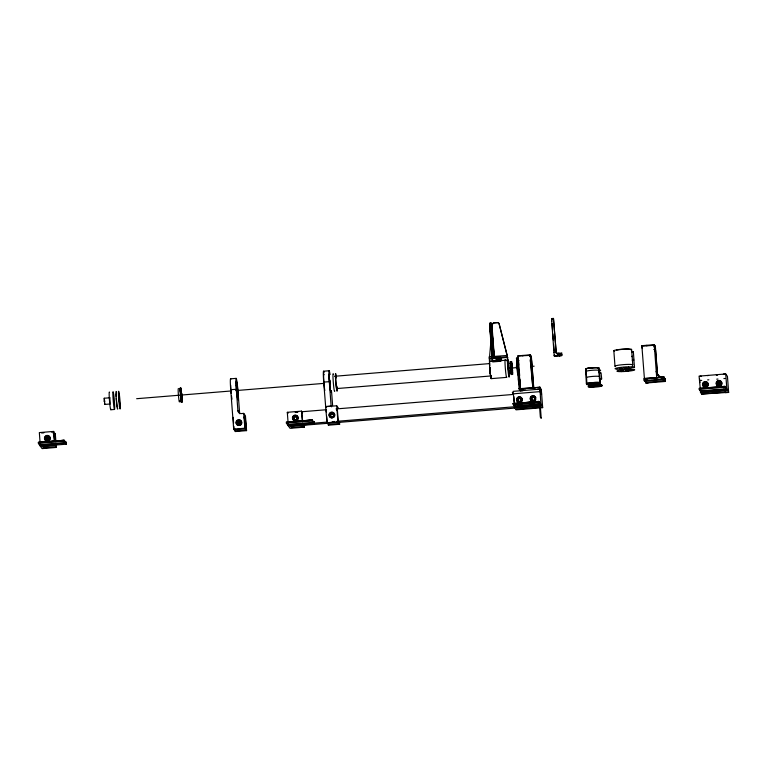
<?xml version="1.0" encoding="UTF-8"?>
<svg xmlns="http://www.w3.org/2000/svg" width="767" height="767" viewBox="0 0 767 767"><rect width="100%" height="100%" fill="white"/><g stroke="black" fill="none" stroke-linecap="round" stroke-linejoin="round"><path stroke-width="1.15" d="M511.599 365.504L511.57 364.929L511.905 369.636M512.385 372.158L512.481 372.906L512.289 372.033M104.811 403.739L104.743 404.439L110.343 403.969M179.603 400.681C179.373 407.056 177.436 387.843 178.452 388.505M508.09 364.2L508.003 363.596M508.579 372.388L508.607 372.772M508.924 373.385L508.885 372.82L508.895 373.424M510.237 365.859L510.218 365.907M511.206 371.123L511.177 369.33M539.709 389.78L539.968 387.268L520.084 388.907L517.869 355.859L530.275 354.824L531.349 356.329L533.707 387.22M531.119 356.837L531.243 358.362L531.08 356.808M659.074 376.76A6.232 6.184 -35.3 0 1 657.396 372.983L655.344 346.205L654.27 344.68L641.864 345.687L644.616 381.199L664.145 379.598L663.954 377.124L644.299 378.543L644.318 379.042L663.954 377.124M654.788 347.576L654.635 346.042M180.638 389.358L180.024 388.984L180.197 391.266M518.108 373.5C517.543 380.048 515.673 351.832 517.361 363.232M180.6 389.789L181.223 389.732L182.076 401.16C180.264 400.01 181.156 398.274 180.868 394.343M104.571 402.023L104.417 400.585L104.763 404.43M117.61 406.184L117.456 407.335L117.13 406.203M337.068 388.227C336.425 394.142 334.7 366.568 336.329 377.92M511.81 363.922L511.953 363.874M522.826 355.447L522.845 355.984M530.265 354.843L532.844 387.853L530.246 359.618M182.076 401.131L181.443 401.467M180.024 388.984L180.667 388.601M181.453 401.237L180.648 388.927M559.325 354.766L559.421 356.041L554.608 356.434A8.916 0.556 85.3 0 0 554.196 355.85L551.559 318.583L553.438 318.41L556.2 352.686A1.246 1.237 -35.3 0 0 557.532 353.827L557.964 353.788M116.191 393.797L116.21 396.491M329.839 379.981L330.059 384.018M491.081 375.437L491.216 376.079M510.477 369.406L510.544 370.269L510.496 369.406M511.33 373.845L511.196 374.574L510.429 369.876M520.333 389.195L520.62 388.658M646.811 345.303L646.83 345.84M654.251 344.699L656.696 377.527M660.387 377.786L663.829 377.508L663.829 376.942M491.426 323.501L489.576 323.626M489.73 363.012L489.72 365.936M109.834 397.785L104.226 398.236L104.312 401.592M109.815 397.776L110.074 402.848M490.966 375.437L491.005 376.76L490.64 375.648M495.971 357.911L498.013 357.777L496 357.949M495.482 360.413L496.815 360.164M496.144 358.572L498.023 358.371M497.984 358.419L496.93 358.572M522.778 388.84L520.908 389.051L522.826 388.85M537.149 387.718L539.067 387.527L538.156 387.709M644.855 378.85L646.811 378.706L644.865 378.898M646.917 380.614L645.009 380.748L646.945 380.566M663.158 379.281L661.231 379.416L663.187 379.234M700.041 376.204L701.249 376.204M707.174 375.619L708.555 375.475M723.415 374.296L724.988 374.171L723.425 374.334M560.102 355.226L559.201 355.198M622.814 370.231L623.322 370.154M620.973 371.084L621.538 371.007M625.508 369.972L626.006 370.01M627.185 369.867L628.192 369.828L627.195 369.905M625.632 370.95L626.639 370.902L625.642 370.979M629.812 370.135L630.819 370.087L630.234 370.058M629.966 370.346L630.541 370.145M521.061 390.825L522.826 390.681M537.312 389.492L539.067 389.348M619.976 368.361L619.352 368.649L619.88 368.62M624.156 367.546L623.542 367.527L624.165 367.498M622.603 368.62L621.989 368.601L622.612 368.572M624.539 368.486L624.808 368.438M628.815 367.412L628.125 367.393L628.825 367.364M626.975 368.265L626.409 368.237L626.994 368.218M628.969 367.623L628.461 367.69L628.978 367.585M700.492 380.49L701.747 380.394M707.625 379.905L708.881 379.809M716.742 379.166L717.989 379.061M723.866 378.582L725.122 378.476M561.051 353.472L561.971 353.146L557.12 353.232A1.246 1.237 -35.3 0 1 555.787 352.101L553.927 352.254M561.137 354.699L562.067 354.383L558.913 354.335M496.527 360.317L497.495 360.241L496.68 360.308M498.818 358.572L499.979 358.218L495.127 358.304A1.246 1.237 -35.3 0 1 493.795 357.173L491.935 357.326L492.203 360.921A8.916 0.556 85.3 0 1 492.519 361.094M498.914 359.809L500.074 359.455L496.92 359.407M540.16 389.741L539.958 389.578M560.907 354.738L559.335 354.92M621.002 371.123L621.414 370.892M717.49 374.881L716.311 374.919L717.663 374.737M628.719 367.805L628.748 367.901M621.673 367.767L621.606 367.681M619.583 368.323L619.985 368.313M623.446 370.25L622.862 370.269M621.145 370.806C622.641 370.24 619.602 370.883 621.328 370.566M623.964 371.046L624.012 371.046M630.503 370.384L629.841 370.173M585.595 369.061L586.084 368.937L586.889 383.788M496.795 360.298L497.994 360.097M625.987 367.326L625.968 367.422M630.167 369.838C628.691 370.097 631.701 369.723 630.1 369.953M497.457 360.241L496.863 360.298L497.352 360.25M491.935 357.326L489.576 324.134L491.522 323.952L494.207 357.758A1.246 1.237 -35.3 0 0 494.638 358.601M551.578 319.062L553.438 318.909M551.598 318.593L553.525 319.043L556.2 352.686M230.599 378.821L236.178 378.371M323.588 371.218L329.168 370.758M491.676 358.103L489.432 358.285L490.036 361.593M493.929 357.911L507.409 356.808L508.07 360.806L506.949 360.893M530.285 355.38L517.859 355.984M641.874 346.243L654.27 345.236M489.835 358.851L507.812 357.384M496.067 358.553L501.417 358.122L501.57 360.174M529.489 356.482L531.349 356.329M653.944 346.3L655.334 346.185M519.201 389.348L516.459 358.131L518.319 357.978M654.03 346.981L655.43 346.866M492.203 360.921L497.006 360.528L496.824 358.17M554.196 355.85L559.143 355.409M180.12 388.131L180.859 388.102M180.092 388.236L180.907 388.217M520.448 388.974L518.319 360.595L518.933 360.538M653.772 349.512L654.702 349.436L655.603 350.701L657.261 372.791A6.232 6.184 -35.3 0 0 659.399 377.019M180.063 388.409L180.964 388.39L181.98 402.013L181.242 402.042M180.398 388.668L181.022 388.62M334.517 376.281L489.269 363.625M180.456 388.965C182.335 389.176 179.574 388.955 180.024 389.972L180.811 399.856M530.218 360.96L531.608 360.845L533.602 387.354M654.673 350.778L655.603 350.701M180.024 389.972C180.772 390.671 179.996 392.062 180.859 394.19M180.686 390.374L181.3 390.288M180.772 391.017L181.405 391.074M181.683 393.615L181.002 393.087M234.827 428.724L235.392 431.543L246.552 430.632L245.219 417.699L244.318 416.423L245.248 428.791L234.088 429.702L233.686 429.137L230.723 389.732L236.303 389.272A12.157 0.757 85.3 0 1 236.255 378.428A12.157 0.757 85.3 0 1 238.01 391.688L239.63 413.164A3.116 3.097 -35.3 0 0 239.726 413.72M325.659 406.683L323.712 382.119L329.292 381.669A12.157 0.757 85.3 0 1 328.957 371.477A12.157 0.757 85.3 0 1 329.983 374.277M136.641 398.706L230.944 390.988M235.718 390.595L324.048 383.375M507.869 368.333L517.418 367.556M530.553 366.482L534.129 366.185M237.319 391.745L238.01 391.688M632.219 360.164L633.954 360.02M181.405 398.399L182.019 398.274L181.913 396.529M181.443 399.396L182.067 399.463M181.463 400.259L182.076 399.904M336.79 388.562L491.532 375.907M181.089 401.524L181.712 401.467M182.067 401.486L181.443 401.534L180.609 390.441M182.038 401.726L181.146 401.755L180.59 394.88M181.194 401.927L182.019 401.898M110.784 409.76L114.504 409.453A8.916 0.556 85.3 0 0 113.919 396.203A8.916 0.556 85.3 0 0 112.941 396.06A8.916 0.556 85.3 0 0 114.504 409.453M491.12 378.649L506.623 377.374M518.76 388.725L539.968 387.268M663.838 377.057L644.606 378.514M521.129 389.243L525.779 388.859M530.428 388.476L535.136 388.092M644.309 379.099L647.751 378.821M651.202 378.543L656.945 378.073M664.989 378.639C662.956 378.543 665.114 378.054 665.056 379.214M325.544 406.539L331.123 406.079L331.66 406.836M246.552 430.632L245.44 415.8L243.724 413.384L241.25 413.586A3.116 3.097 -35.3 0 1 237.914 410.748L236.303 389.272M338.429 408.188L336.723 405.781L325.563 406.692L327.173 423.326L326.656 416.529M644.069 378.773L644.203 380.624L663.733 379.023L664.145 379.598M725.371 391.391L725.553 392.694L728.65 392.436L727.442 376.367L725.726 373.951L699.073 376.137L700.683 392.771L725.486 390.748L726.387 392.023L701.584 394.046L701.422 391.784M539.987 389.837L541.32 389.732L542.672 407.651L516.009 409.837L515.606 409.262L540.409 407.239L539.498 405.964M645.546 380.854L646.092 381.161M664.414 379.655L665.305 379.588L665.449 381.439L645.919 383.04L645.363 380.537M539.719 391.112L541.051 391.007L540.994 388.725M645.507 382.465L665.037 380.863L665.449 381.439M66.183 442.962L64.265 440.248L38.35 442.367L40.277 445.081L66.183 442.962L66.183 441.945L66.355 444.198L40.354 446.193L39.338 432.598L53.594 431.428L54.678 441.063M288.076 422.502L287.309 412.31L301.565 411.141L302.735 421.908M513.276 393.826L539.93 391.64L541.646 394.056L540.591 394.142M540.121 391.688L541.464 391.582L539.747 389.166L513.094 391.352L514.705 407.986M41.6 433.01L43.853 432.828M51.744 432.185L53.997 431.994M295.209 412.262L297.462 412.08M295.544 412.253L297.922 412.061M301.498 411.774L326.502 409.722M336.032 408.945L513.478 394.43M53.211 433.413L55.301 433.844L55.905 441.773M243.829 417.814L245.219 417.699M301.862 413.068L302.534 413.01M336.818 410.211L337.518 410.153M286.935 422.943L288.248 424.793L314.163 422.675L312.236 419.961L286.321 422.08L286.407 423.192L290.041 428.322L304.298 427.152L304.135 424.889M513.037 403.538L538.952 401.419L540.869 404.123L514.964 406.242L513.037 403.538L515.127 407.478L537.945 405.618L537.772 404.382M38.877 442.377L63.805 440.335L65.569 442.827L40.641 444.86L38.877 442.377L40.641 444.86M311.776 420.048L286.868 422.272L311.776 420.048L313.559 422.722L288.622 424.582L287.443 422.924M513.564 403.547L538.492 401.505L513.583 403.73L515.347 406.213L540.265 404.18M699.629 389.262L700.952 391.122L726.857 389.003L724.94 386.29L699.025 388.409L701.115 392.263M38.896 442.559L63.805 440.335M728.65 392.436L724.489 386.568L699.552 388.418M38.35 442.367L38.436 443.479L64.351 441.361L66.355 444.198M286.407 423.192L312.322 421.073L314.336 423.911L291.518 425.771L291.345 424.534M513.123 404.65L539.038 402.531L542.672 407.651M699.101 389.435L725.016 387.316L724.94 386.29M538.568 402.617L513.65 404.66L515.472 407.133M233.686 429.137L244.846 428.216L245.248 428.791M726.253 389.061L701.335 391.093L700.146 389.252M295.276 424.717L297.663 424.525M303.617 424.036L307.193 423.739M313.147 423.25L327.432 422.08M332.197 421.697L334.585 421.495M336.962 421.304L514.436 406.769M519.173 406.395L522.758 406.088M528.703 405.618L532.279 405.331M514.954 407.239L540.869 405.11M326.771 422.761L337.931 421.85L338.333 422.416L337.307 408.821M514.302 407.421L540.956 405.235L539.843 387.086M723.751 389.166L723.837 390.278L726.934 390.019L725.726 373.951M700.376 392.33L723.837 390.278M234.99 430.977L246.149 430.066M703.358 393.183L704.835 393.059M54.706 445.157L55.023 445.598L42.616 446.605L43.527 447.88L55.924 446.873L56.327 447.439L42.07 448.609L38.436 443.479M304.298 427.152L303.895 426.586L291.498 427.593L290.597 426.318L540.313 406.002L539.422 404.746L540.351 417.104L541.224 418.341L540.236 404.966M339.637 424.266L339.235 423.691L328.075 424.602L328.477 425.177L339.637 424.266L339.465 422.003M701.584 394.046L725.457 392.56M559.009 355.207C556.727 355.284 561.281 356.319 558.827 353.098M625.441 370.087L625.997 369.972M630.532 370.269L629.995 370.384M559.009 354.738L558.271 354.747M540.093 391.429L540.687 391.467M104.235 398.226L104.686 401.362M726.244 388.869L724.489 386.568M641.864 345.687L642.334 346.348M663.829 377.498L663.733 379.023M644.203 380.624L644.616 381.199M557.12 353.232L557.532 353.827M530.716 359.579L531.608 360.845M516.459 358.131L516.9 358.755M532.586 384.315L533.458 385.552M516.296 366.175L517.361 367.681M489.423 358.266L492.385 324.499A1.87 1.86 -35.3 0 1 494.101 322.811L497.179 322.562A1.87 1.86 -35.3 0 1 499.125 323.942L507.399 356.799M539.076 402.33L540.256 403.988M538.511 402.627L540.342 405.11M520.4 391.017L520.084 388.907M495.127 358.304L495.309 358.563A1.246 1.237 -35.3 0 1 494.379 357.451L491.868 324.077M494.207 357.758L491.436 323.875M512.337 392.493L513.689 394.401M325.764 406.836L326.406 407.747M302.994 425.311L302.591 424.736L288.334 425.906L288.248 424.793M287.309 412.31L288.056 413.365M287.462 423.106L288.622 424.582M237.914 410.748L239.63 413.164M654.663 346.042L654.759 347.595M642.353 348.582L642.267 347.087L642.267 347.902M330.184 383.596L330.069 382.129L330.193 382.81M104.533 402.052L104.456 401.477M553.458 318.449L553.525 318.986M511.925 369.291L512.624 374.459L512.586 370.912M511.177 371.151L511.301 371.64M511.177 373.165L510.985 372.628M508.061 364.229L507.859 363.635M508.205 369.589L508.253 369.991M181.05 401.342L181.578 400.805M632.152 356.732L632.104 356.109L632.765 364.891M510.458 362.676L510.113 361.66L510.506 369.962M490.497 374.747L490.353 373.011M116.987 405.302L116.306 398.361M599.641 374.171L598.989 367.959L598.481 367.92L599.909 382.723A6.548 0.681 -4.3 0 1 590.13 384.094A6.548 0.681 -4.3 0 1 590.139 382.906A6.548 0.681 -4.3 0 1 599.928 382.771M511.944 369.397L511.972 370.154L511.579 361.516L512.557 368.63M701.757 392.33L701.891 393.298M599.717 374.747L600.388 382.302M512.634 372.867L512.442 372.762M511.781 367.268L511.752 367.556M512.116 372.091L511.915 369.675M510.899 372.618L510.812 371.937L511.206 372.935M490.42 374.21L490.295 372.484M330.136 380.911L330.203 381.439M511.618 363.079L511.896 363.807L511.627 363.203M490.343 373.625L489.96 369.694M511.627 365.15L510.927 361.525L512.001 374.555L512.231 371.822L512.567 372.743M181.482 391.736L180.897 392.052M490.238 371.937L490.314 372.714M633.81 359.244L634.52 367.364M601.712 379.032L601.06 372.877M512.567 370.768L512.394 368.476M510.16 363.529L510.362 364.057L510.151 363.357M508.502 366.473L508.559 366.521M508.042 367.968L508.032 367.844M490.18 371.381L490.247 372.12M586.391 383.836L585.863 374.517M490.123 370.816L490.19 371.516M181.712 393.96L181.808 395.11M530.678 357.029C530.649 354.651 530.745 359.09 530.783 357.048M508.674 368.783L508.665 368.649M490.075 370.25L490.132 370.902M585.604 369.138L585.863 374.325M551.655 319.091L551.837 321.296M511.81 363.711L511.723 363.337M552 323.406L552.499 329.714M552.834 333.913L553.343 340.222M553.669 344.431L554.177 350.74M490.506 334.786L489.576 324.134M490.679 336.886L491.177 343.194M491.513 347.403L492.011 353.712M633.878 358.783L633.36 351.909M510.314 367.527L510.391 367.7M489.902 369.061L490.027 369.704M631.605 349.436L632.123 356.281M594.569 383.874L594.693 385.082M701.728 392.138L701.901 394.487M699.657 379.176L699.916 382.58M700.511 390.508L700.683 392.771M664.855 378.39L665.037 380.863M645.776 381.18L645.919 383.04M613.83 350.72L614.99 366.175M595.614 385.954L595.585 386.002M554.483 354.67L554.608 356.434M538.952 401.419L539.038 402.531M518.415 359.157L518.856 365.044M519.211 369.742L519.652 375.629M519.921 379.157L520.448 386.223M516.996 359.924L517.341 364.632M517.696 369.339L518.137 375.226M518.406 378.754L518.847 384.641M513.852 396.654L514.274 402.32M507.14 355.332L507.495 360.087L489.519 361.554L489.164 356.799L507.227 355.457L499.212 324.067A1.87 1.86 -35.3 0 0 497.265 322.686L494.188 322.936A1.87 1.86 -35.3 0 0 492.472 324.623M492.759 352.494L492.941 354.853M339.062 421.428L339.235 423.691M336.723 405.781L337.931 421.85M331.574 391.707L332.61 405.446M329.292 381.669L331.123 406.079M328.305 422.905L328.477 425.177M326.148 409.731L326.32 412.004M314.336 423.911L314.154 421.562L314.163 422.675M312.236 419.961L312.322 421.073M303.732 424.314L303.895 426.586M301.565 411.141L302.332 421.342M243.724 413.384L244.846 428.216M235.335 430.699L235.392 431.543M233.158 417.344L233.58 422.962M233.839 426.327L234.088 429.702M181.626 393.116L182.019 398.274M181.952 402.061L180.772 388.025L181.769 401.697M180.59 392.8L181.328 402.109M64.265 440.248L64.351 441.361M56.068 444.035L56.327 447.439M54.898 433.269L55.492 441.207M55.751 444.601L55.924 446.873M53.594 431.428L54.342 441.447M43.364 444.735L43.46 445.934M43.355 445.617L43.527 447.88M508.837 372.906L508.684 372.685M489.988 369.176L489.816 367.805M489.902 367.978L489.95 368.649M517.955 369.416L518.108 373.193M489.883 367.585L489.912 368.112M337.029 386.194L337.068 387.795M700.185 389.933L700.194 390.911M557.341 355.14A2.924 0.7 -5.6 0 1 561.923 354.987A2.924 0.7 -5.6 0 1 559.459 356.176M632.123 366.885A8.916 0.93 -4.3 0 1 633.801 367.767M617.032 368.879A8.916 0.93 -4.3 0 1 616.802 368.553M631.548 351.459A8.916 0.93 -4.3 0 1 632.238 352.427M599.372 370.864A6.357 0.662 -4.3 0 0 598.528 370.097A6.855 0.719 -4.3 0 1 600.015 370.806M599.305 378.725A6.548 0.681 -4.3 0 1 600.954 379.281M598.711 372.57A6.357 0.662 -4.3 0 1 600.168 373.165M656.236 371.343A6.232 6.184 -35.3 0 0 662.899 377.019L663.024 377.201A6.232 6.184 -35.3 0 1 656.36 371.535M535.769 399.77A2.809 2.78 -35.3 0 1 531.473 400.959A2.809 2.78 -35.3 0 1 531.502 396.52A2.809 2.78 -35.3 0 1 535.788 397.709M518.962 401.505A1.592 1.582 -35.3 0 1 518.626 398.984A1.592 1.582 -35.3 0 1 521.148 399.415M521.186 400.719A1.592 1.582 -35.3 0 1 520.419 401.534M534.196 400.336A1.592 1.582 -35.3 0 1 531.79 399.224A1.592 1.582 -35.3 0 1 533.813 397.479A1.592 1.582 -35.3 0 1 534.57 400.019M586.439 368.774A5.925 0.623 -4.3 0 1 593.342 367.738A5.925 0.623 -4.3 0 1 598.049 368.131M586.448 369.08A6.232 0.652 -4.3 0 1 591.865 367.805A6.232 0.652 -4.3 0 1 598.356 368.112M586.429 377.613A6.548 0.681 -4.3 0 1 593.169 376.376A6.548 0.681 -4.3 0 1 599.391 376.693M586.4 371.487A6.232 0.652 -4.3 0 1 592.249 370.26A6.232 0.652 -4.3 0 1 598.624 370.538M586.237 369.186A6.73 0.7 -4.3 0 1 591.808 367.767A6.73 0.7 -4.3 0 1 598.682 368.17M294.279 420.738A2.809 2.78 -35.3 0 1 292.783 417.315A2.809 2.78 -35.3 0 1 296.052 415.465A2.809 2.78 -35.3 0 1 298.21 418.504M297.98 419.328A2.809 2.78 -35.3 0 1 296.618 420.709M294.988 419.904A1.592 1.582 -35.3 0 1 294.384 417.469A1.592 1.582 -35.3 0 1 296.906 417.516A1.592 1.582 -35.3 0 1 296.167 419.933M331.862 414.602A2.809 2.78 -35.3 0 1 333.348 414.199M332.466 417.948A2.809 2.78 -35.3 0 1 329.292 414.563A2.809 2.78 -35.3 0 1 333.674 412.943A2.809 2.78 -35.3 0 1 333.434 417.593M331.421 416.845A1.592 1.582 -35.3 0 1 330.999 414.429A1.592 1.582 -35.3 0 1 333.453 414.487A1.592 1.582 -35.3 0 1 332.888 416.874M46.404 439.443A2.809 2.78 -35.3 0 1 46.538 439.184M47.123 440.709A1.592 1.582 -35.3 0 1 49.462 438.714M47.199 440.689A1.592 1.582 -35.3 0 1 49.5 438.887M615.527 366.473A8.916 0.93 -4.3 0 1 623.686 364.613A8.916 0.93 -4.3 0 1 632.353 365.178M614.703 351.075A8.916 0.93 -4.3 0 1 622.536 349.158A8.916 0.93 -4.3 0 1 630.877 349.838M616.582 350.174A7.047 0.738 -4.3 0 1 623.609 349.282A7.047 0.738 -4.3 0 1 629.515 349.388M718.363 386.204A2.809 2.78 -35.3 0 1 716.503 382.666A2.809 2.78 -35.3 0 1 720.127 380.902A2.809 2.78 -35.3 0 1 721.757 384.555M721.325 385.274A2.809 2.78 -35.3 0 1 719.906 386.213M719.13 383.299A2.809 2.78 -35.3 0 1 719.379 383.155M704.537 385.465A2.809 2.78 -35.3 0 1 705.256 384.583M705.995 384.152A2.809 2.78 -35.3 0 1 707.558 384.008M707.51 384.861A1.592 1.582 -35.3 0 0 705.266 387.019A1.592 1.582 -35.3 0 1 707.558 385.044M705.956 386.463A1.592 1.582 -35.3 0 1 704.154 384.603A1.592 1.582 -35.3 0 1 706.541 383.548A1.592 1.582 -35.3 0 1 706.675 386.146M718.717 385.475A1.592 1.582 -35.3 0 1 721.392 383.96A1.592 1.582 -35.3 0 0 718.852 385.437M506.747 377.038A8.916 0.556 85.3 0 1 505.309 368.045A8.916 0.556 85.3 0 1 505.434 360.241M491.302 377.642A8.916 0.556 85.3 0 1 489.864 370.049A8.916 0.556 85.3 0 1 489.969 361.631M324.796 390.624A9.348 0.585 85.3 0 1 323.684 378.63A9.348 0.585 85.3 0 1 324.086 374.699M323.712 382.119A12.157 0.757 85.3 0 1 324.067 372.714M334.748 390.825A8.916 0.556 85.3 0 1 333.348 382.992A8.916 0.556 85.3 0 1 333.329 374.037M331.047 390.758A8.916 0.556 85.3 0 1 329.628 383.318A8.916 0.556 85.3 0 1 329.685 374.622A9.348 0.585 85.3 0 0 329.225 377.259A9.348 0.585 85.3 0 0 330.241 389.243A9.348 0.585 85.3 0 0 331.104 390.652M337.24 387.939A8.916 0.556 85.3 0 1 336.502 388.879A8.916 0.556 85.3 0 1 335.438 375.897A8.916 0.556 85.3 0 1 336.32 376.741M117.763 408.581A8.916 0.556 85.3 0 1 116.296 399.875A8.916 0.556 85.3 0 1 116.498 392.426M110.947 409.137A8.916 0.556 85.3 0 1 109.547 401.294A8.916 0.556 85.3 0 1 109.528 392.349M231.979 399.214A9.348 0.585 85.3 0 1 231.509 396.06M231.222 393.49A9.348 0.585 85.3 0 1 230.646 385.092M230.723 389.732A12.157 0.757 85.3 0 1 230.838 379.31M238.096 423.518A2.809 2.78 -35.3 0 1 239.803 422.214M239.103 422.08A2.809 2.78 -35.3 0 1 240.359 421.812M238.527 424.477A1.592 1.582 -35.3 0 1 241.269 423.25A1.592 1.582 -35.3 0 0 238.71 424.592M237.856 425.349A2.809 2.78 -35.3 0 1 236.811 421.102A2.809 2.78 -35.3 0 1 241.202 421.045A2.809 2.78 -35.3 0 1 240.205 425.321M238.575 424.525A1.592 1.582 -35.3 0 1 237.962 422.08A1.592 1.582 -35.3 0 1 240.493 422.128A1.592 1.582 -35.3 0 1 239.755 424.544M495.348 360.212A2.924 0.7 -5.6 0 1 499.336 359.886A2.924 0.7 -5.6 0 1 499.394 360.845M512.538 370.24L512.567 370.26M118.645 394.257L119.94 407.133L118.799 393.097L118.645 394.257M507.85 365.274L507.946 365.917L507.879 365.274M508.818 370.538L508.885 371.353L508.847 370.528M655.066 346.77L655.2 348.218L655.104 346.694M646.495 382.781L648.422 382.685L646.581 382.752M661.125 377.508L663.043 377.422L661.202 377.479M662.736 381.448L664.673 381.324L662.774 381.439M627.837 370.758L628.835 370.729L627.895 370.749M491.014 322.869L489.777 322.974L492.702 361.909L500.889 361.238L500.563 356.914L494.859 357.384A1.246 1.237 -35.3 0 1 493.526 356.243L491.014 322.869M621.232 371.621A8.916 0.93 -4.3 0 0 634.702 369.838A8.916 0.93 -4.3 0 0 621.529 369.982A8.916 0.93 -4.3 0 0 621.232 371.621M591.683 387.249A7.047 0.738 -4.3 0 0 602.229 385.83A7.047 0.738 -4.3 0 0 591.693 385.974A7.047 0.738 -4.3 0 0 591.683 387.249M591.53 386.635A7.047 0.738 -4.3 0 0 602.181 385.226A7.047 0.738 -4.3 0 0 591.76 385.341A7.047 0.738 -4.3 0 0 591.53 386.635M591.884 386.568A6.548 0.681 -4.3 0 0 601.683 385.245A6.548 0.681 -4.3 0 0 591.894 385.379A6.548 0.681 -4.3 0 0 591.884 386.568M519.47 402.33A2.809 2.78 -35.3 0 0 521.665 398.006A2.809 2.78 -35.3 0 0 516.824 398.294A2.809 2.78 -35.3 0 0 519.47 402.33M519.403 402.646A2.809 2.78 -35.3 0 0 522.03 398.562A2.809 2.78 -35.3 0 0 517.188 398.361A2.809 2.78 -35.3 0 0 519.403 402.646M533.103 401.218A2.809 2.78 -35.3 0 0 535.308 396.894A2.809 2.78 -35.3 0 0 530.467 397.181A2.809 2.78 -35.3 0 0 533.103 401.218M519.595 401.438A1.592 1.582 -35.3 0 0 520.889 399.013A1.592 1.582 -35.3 0 0 518.147 399.118A1.592 1.582 -35.3 0 0 519.595 401.438M533.228 400.316A1.592 1.582 -35.3 0 0 534.522 397.891A1.592 1.582 -35.3 0 0 531.78 398.006A1.592 1.582 -35.3 0 0 533.228 400.316M589.928 384.775A7.047 0.738 -4.3 0 0 600.465 383.356A7.047 0.738 -4.3 0 0 589.938 383.5A7.047 0.738 -4.3 0 0 589.928 384.775M589.775 384.162A7.047 0.738 -4.3 0 0 600.417 382.752A7.047 0.738 -4.3 0 0 590.005 382.867A7.047 0.738 -4.3 0 0 589.775 384.162M295.247 420.671A2.809 2.78 -35.3 0 0 297.625 416.443A2.809 2.78 -35.3 0 0 292.773 416.529A2.809 2.78 -35.3 0 0 295.247 420.671M295.477 419.77A1.592 1.582 -35.3 0 0 296.781 417.353A1.592 1.582 -35.3 0 0 294.039 417.44A1.592 1.582 -35.3 0 0 295.477 419.77M331.823 417.679A2.809 2.78 -35.3 0 0 334.201 413.451A2.809 2.78 -35.3 0 0 329.35 413.538A2.809 2.78 -35.3 0 0 331.823 417.679M332.053 416.778A1.592 1.582 -35.3 0 0 333.357 414.362A1.592 1.582 -35.3 0 0 330.615 414.448A1.592 1.582 -35.3 0 0 332.053 416.778M47.266 440.958A2.809 2.78 -35.3 0 0 49.644 436.73A2.809 2.78 -35.3 0 0 44.802 436.816A2.809 2.78 -35.3 0 0 47.266 440.958M47.487 441.265A2.809 2.78 -35.3 0 0 49.865 437.037A2.809 2.78 -35.3 0 0 45.023 437.123A2.809 2.78 -35.3 0 0 47.487 441.265M47.679 440.316A1.592 1.582 -35.3 0 0 48.992 437.899A1.592 1.582 -35.3 0 0 46.25 437.986A1.592 1.582 -35.3 0 0 47.679 440.316M47.496 440.057A1.592 1.582 -35.3 0 0 48.81 437.641A1.592 1.582 -35.3 0 0 46.068 437.727A1.592 1.582 -35.3 0 0 47.496 440.057M619.477 369.148A8.916 0.93 -4.3 0 0 632.948 367.355A8.916 0.93 -4.3 0 0 619.774 367.498A8.916 0.93 -4.3 0 0 619.477 369.148M705.448 387.114A2.809 2.78 -35.3 0 0 707.644 382.791A2.809 2.78 -35.3 0 0 702.812 383.078A2.809 2.78 -35.3 0 0 705.448 387.114M705.669 387.431A2.809 2.78 -35.3 0 0 707.864 383.107A2.809 2.78 -35.3 0 0 703.032 383.395A2.809 2.78 -35.3 0 0 705.669 387.431M719.091 386.002A2.809 2.78 -35.3 0 0 721.287 381.678A2.809 2.78 -35.3 0 0 716.445 381.966A2.809 2.78 -35.3 0 0 719.091 386.002M705.573 386.223A1.592 1.582 -35.3 0 0 706.867 383.797A1.592 1.582 -35.3 0 0 704.125 383.903A1.592 1.582 -35.3 0 0 705.573 386.223M719.398 385.37A1.592 1.582 -35.3 0 0 720.692 382.944A1.592 1.582 -35.3 0 0 717.95 383.049A1.592 1.582 -35.3 0 0 719.398 385.37M719.216 385.101A1.592 1.582 -35.3 0 0 720.51 382.685A1.592 1.582 -35.3 0 0 717.759 382.791A1.592 1.582 -35.3 0 0 719.216 385.101M507.533 363.779A8.916 0.556 85.3 0 0 509.096 377.172A8.916 0.556 85.3 0 0 508.511 363.932A8.916 0.556 85.3 0 0 507.533 363.779M118.521 395.599A8.916 0.556 85.3 0 0 120.083 409.003A8.916 0.556 85.3 0 0 119.499 395.753A8.916 0.556 85.3 0 0 118.521 395.599M236.265 385.743A9.348 0.585 85.3 0 0 237.914 399.799A9.348 0.585 85.3 0 0 237.291 385.897A9.348 0.585 85.3 0 0 236.265 385.743M238.825 425.282A2.809 2.78 -35.3 0 0 241.202 421.054A2.809 2.78 -35.3 0 0 236.361 421.141A2.809 2.78 -35.3 0 0 238.825 425.282M239.055 424.381A1.592 1.582 -35.3 0 0 240.368 421.965A1.592 1.582 -35.3 0 0 237.626 422.061A1.592 1.582 -35.3 0 0 239.055 424.381"/></g></svg>
